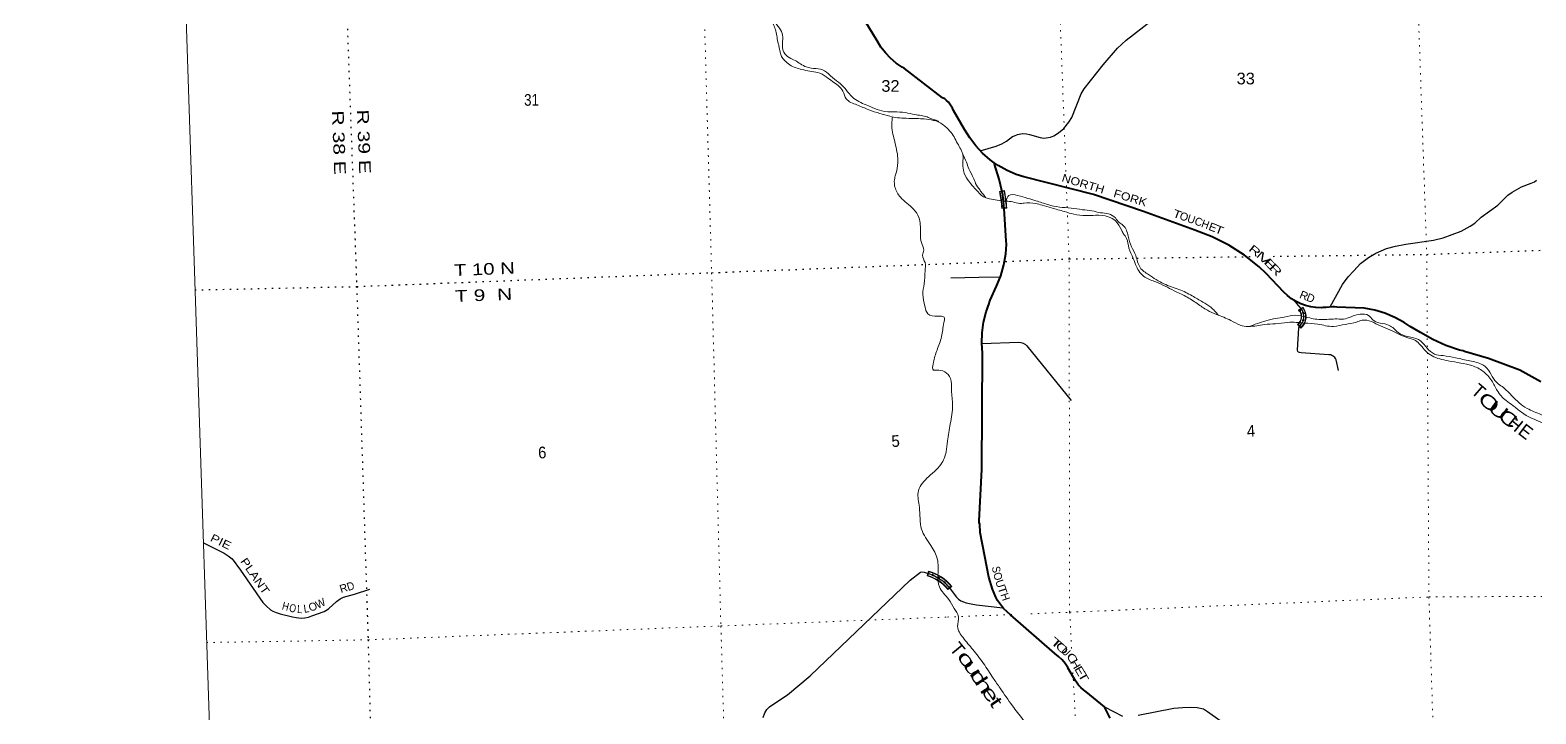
# Model space of a CAD drawing. Header units: feet. Extents: x 757852 to 1040949, y -536576 to -344549.
# Drawn here: x 757852 to 780438, y -435106 to -424848 of the extents above; entities that cross this region are included whole.
import ezdxf
from ezdxf.enums import TextEntityAlignment as Align

# ---------------------------------------------------------------- set-up
doc = ezdxf.new("R2010")
doc.units = ezdxf.units.FT
doc.header["$LTSCALE"] = 70
doc.header["$PDMODE"] = 32
doc.header["$PDSIZE"] = 35
doc.linetypes.add('DOTTED', pattern=[1.5, 0.3, -1.2])
for name, color, linetype, lineweight in [('26', 7, 'Continuous', 40), ('29', 7, 'Continuous', 25), ('31', 7, 'Continuous', 13), ('39', 7, 'Continuous', 13), ('4', 7, 'Continuous', 13), ('6', 7, 'DOTTED', 25), ('61', 7, 'Continuous', 13), ('7', 7, 'DOTTED', 13)]:
    doc.layers.add(name, color=color, linetype=linetype, lineweight=lineweight)
for name, color, linetype in [('27', 7, 'Continuous'), ('30', 7, 'Continuous'), ('41', 7, 'Continuous')]:
    doc.layers.add(name, color=color, linetype=linetype)

msp = doc.modelspace()

# ---------------------------------------------------------------- linework, layer by layer
at = {"layer": '26'}
for points in [[(772311.23, -426837.04), (772251.47, -426795.05), (772138.34, -426696.4), (772036.15, -426586.46), (771946.01, -426466.45), (771868.91, -426337.67), (771701.09, -426055.73), (771699.96, -426052.42), (771686.24, -426018.72), (771669.08, -425986.65), (771648.66, -425956.54), (771625.2, -425928.73), (771598.97, -425903.53), (771570.24, -425881.2), (771539.34, -425862.01), (770968.14, -425423.57), (770934.84, -425404.33), (770843.13, -425342.31), (770758.4, -425271.06), (770681.58, -425191.33), (770613.51, -425104.01), (770554.95, -425010.06), (769421.24, -423141.17)], [(780511.55, -430124.17), (780198.11, -429950.4), (779727.39, -429772.85), (779368.49, -429668.1), (779346.54, -429661.69), (779318.49, -429654.43), (779291.5, -429647.45), (779087.43, -429580.01), (778891.52, -429491.61), (778705.93, -429383.21), (778553.08, -429295.69), (778461.15, -429234.48), (778320.75, -429157.99), (778173.13, -429096.6), (778019.9, -429050.97), (777862.74, -429021.61), (777451.82, -429002.88), (777416.85, -429001.29), (777401.82, -429001.2), (777385.94, -429001.11), (777290.72, -429007.3), (777254.62, -429009.64), (777240.72, -429010.43), (777215.65, -429011.86), (777137.47, -429009.54), (777059.96, -428999.06), (776983.98, -428980.53), (776910.34, -428954.17), (776839.86, -428920.25), (776773.32, -428879.15), (776711.44, -428831.32), (776654.89, -428777.29), (776390.65, -428497.75), (776286.12, -428399.25), (776068.36, -428224.46), (775833.53, -428073.39), (775584.19, -427947.69), (775323.08, -427848.75), (774554.01, -427568.23), (773800.18, -427313.15), (772756.34, -427049.24), (772643.52, -427013.18), (772505.45, -426954.31), (772374.28, -426881.34), (772311.23, -426837.04)], [(772464.32, -427522.77), (772448.33, -427373.5), (772439.86, -427318.41), (772389.64, -427083.82), (772318.15, -426858.84), (772311.23, -426837.04)], [(774052.88, -435172.1), (773968.49, -434998.96), (773694.7, -434774.17), (773694.13, -434773.81), (773652.07, -434744.14), (773613.35, -434710.23), (773578.37, -434672.45), (773547.54, -434631.23), (773533.81, -434608.19), (773516.99, -434583.19), (773502.27, -434558.19), (773416.65, -434412.8), (773415.63, -434411.04), (773376.25, -434351.12), (773330.82, -434295.64), (773279.84, -434245.21), (773223.87, -434200.39), (772559.64, -433619.38), (772507.12, -433576.88), (772453.64, -433524.03), (772405.99, -433465.87), (772364.67, -433403.05), (772338.93, -433356.39), (772289.44, -433232.26), (772231.94, -433053.12), (772144.21, -432588.49), (772131.36, -432537.27), (772104.54, -432386.01), (772095.6, -432260.05), (772088, -432235.05), (772089.31, -432210.05), (772129.65, -431440.66), (772137.77, -429692.4), (772127.49, -429546.26), (772132.32, -429387.2), (772153.75, -429229.51), (772191.54, -429074.93), (772236.24, -428950.34), (772241.27, -428925.34), (772252.57, -428900.34), (772347.15, -428691.19), (772348.94, -428687.36), (772411.58, -428531.94), (772457.64, -428370.83), (772486.6, -428205.78), (772496.42, -428063.7), (772497.08, -428054.14), (772494.62, -428013.7), (772464.32, -427522.77)]]:
    msp.add_lwpolyline(points, dxfattribs=at)
at = {"layer": '29'}
for p, q in [((772133.32, -429551.8), (772677, -429531.05)), ((772802.55, -429585.49), (773469.65, -430403.7))]:
    msp.add_line(p, q, dxfattribs=at)
for points in [[(772101.76, -426658.63), (772341.78, -426588.14), (772426.54, -426555.53), (772498.25, -426516.39), (772587.9, -426446.28), (772615.6, -426431.59), (772662.06, -426414.48), (772735.41, -426401.43), (772797.34, -426403.06), (772843.79, -426412.03), (773000.25, -426457.69), (773049.97, -426466.66), (773089.9, -426465.84), (773155.91, -426453.61), (773208.88, -426431.59), (773275.71, -426390.83), (773358.02, -426323.16), (773432.17, -426231.03), (773476.18, -426157.64), (773619.61, -425805.42), (773663.62, -425728.79), (773945.58, -425368.4), (774160.73, -425120.54), (774291.11, -424996.61), (774669.25, -424709.62)], [(777351.2, -429000.91), (777537.89, -428665.59), (777621.01, -428549.81), (777707.4, -428456.86), (777806.81, -428350.87), (777929.06, -428261.18), (778038.25, -428194.33), (778196.36, -428124.21), (778331.63, -428086.7), (778489.73, -428058.98), (778900.46, -428000.28), (779045.51, -427966.04), (779317.7, -427863.3), (779454.61, -427791.56), (779519.8, -427745.89), (779617.6, -427654.58), (779865.34, -427471.95), (780015.29, -427321.93), (780080.47, -427279.52), (780223.91, -427198), (780367.34, -427145.82), (780416.23, -427122.98), (780445.56, -427096.89)], [(771661.63, -428565.73), (772083.35, -428552.43), (772413.03, -428549.38)], [(777479.26, -429954.37), (777440.89, -429792.33), (777433.96, -429775.62), (777423.77, -429761.34), (777398.11, -429739.74), (777377.32, -429727.1), (777362.65, -429721.39), (777331.28, -429716.91), (776915.67, -429690.82), (776892.85, -429685.92), (776876.55, -429679.41), (776867.58, -429669.62), (776863.51, -429651.69), (776883.07, -429315.77), (776889.59, -429299.47), (776902.63, -429279.9), (776934.82, -429232.2), (776945.41, -429214.26), (776953.16, -429188.58), (776956.82, -429162.08), (776956.42, -429139.66), (776950.3, -429092.78), (776931.97, -429046.72), (776917.3, -429022.26), (776845.59, -428945.62), (776798.1, -428894.46)], [(772677, -429531.05), (772714.71, -429535.09), (772744.86, -429544.87), (772779.91, -429565.26), (772802.55, -429585.49)], [(760453.6, -432541.82), (760764.51, -432693.53), (760823.5, -432732.46), (760879.98, -432778.92), (761005.49, -432949.7), (761340.62, -433433.16), (761392.07, -433487.15), (761458.6, -433543.66), (761493.75, -433563.75), (761542.69, -433582.59), (761604.2, -433603.94), (761787, -433651.6), (761842.77, -433660.51), (761880.23, -433664.64), (761926.68, -433668.4), (761970.7, -433664.21), (762027.12, -433652.76), (762078.24, -433636.09), (762260.62, -433567.52), (762313.35, -433539.89), (762332.18, -433526.08), (762446.38, -433421.85), (762500.36, -433380.42), (762551.82, -433356.56), (762607.05, -433338.98), (762717.49, -433311.35), (762948.44, -433236.01)], [(771207.49, -432981), (771227.89, -432975.31), (771260.49, -432981.83), (771357.46, -433010.37), (771418.58, -433034.01), (771484.59, -433072.33), (771544.08, -433109.02), (771588.9, -433153.86), (771654.09, -433228.87), (771747.81, -433355.24), (771777.96, -433385.41), (771811.37, -433409.06), (771852.12, -433425.36), (771892.05, -433437.59), (771966.21, -433454.71), (772048.51, -433470.2), (772442.93, -433515.86)], [(768847.5, -435159.5), (768873.59, -435091.03), (768902.92, -435042.12), (768942.04, -434999.72), (768990.92, -434963.83), (769212.58, -434820.33), (769551.58, -434533.35), (771051.03, -433098.4), (771207.49, -432981)], [(773968.49, -434998.96), (774235.75, -435139.24)], [(774470.45, -435126.2), (775005.05, -435021.84), (775135.44, -435008.79), (775260.94, -435003.9), (775357.1, -435008.79), (775453.26, -435029.99), (775513.57, -435067.49), (775891.7, -435341.44)]]:
    msp.add_lwpolyline(points, dxfattribs=at)
at = {"layer": '29', "linetype": 'DOTTED', "lineweight": 100}
for centre, radius, start, end in [((776759.93, -429144.26), 197.19, 310.12246, 37.19696), ((771150.3, -433613.24), 638.16, 38.60582, 74.57862)]:
    msp.add_arc(centre, radius, start, end, dxfattribs=at)
at = {"layer": '31'}
for p, q in [((776885, -429049.05), (776945, -429004.05)), ((776896.09, -429050.73), (776943.32, -429015.31)), ((776910.23, -429321.24), (776860.45, -429265.1)), ((776910.93, -429309.97), (776871.78, -429265.82)), ((771309.14, -433036.55), (771329.5, -432964.36)), ((771319, -433031.02), (771335.02, -432974.23)), ((771676.23, -433193.06), (771617.88, -433240.18)), ((771664.97, -433191.86), (771619.07, -433228.93))]:
    msp.add_line(p, q, dxfattribs=at)
for centre, radius, start, end in [((776759.92, -429144.26), 157.19, 309.75573, 37.2788), ((776759.92, -429144.26), 165.19, 312.61847, 34.48354), ((776759.92, -429144.26), 232.19, 310.33938, 37.14701), ((776759.92, -429144.26), 224.19, 312.34085, 35.11209), ((771150.3, -433613.23), 673.16, 38.60571, 74.5785), ((771150.3, -433613.23), 665.16, 39.30816, 73.87702), ((771150.3, -433613.24), 598.16, 38.60586, 74.57865), ((771150.3, -433613.24), 606.16, 39.34588, 73.84088)]:
    msp.add_arc(centre, radius, start, end, dxfattribs=at)
msp.add_point((776896.09, -429050.73), dxfattribs=at)
at = {"layer": '39'}
msp.add_line((770789.34, -426127.7), (770789.27, -426128.22), dxfattribs=at)
for points in [[(764555.74, -420060.31), (764655, -420158.05), (764734, -420228.05), (764862, -420331.05), (764943, -420404.05), (765067, -420521.05), (765148, -420618.05), (765257, -420707.05), (765402, -420809.05), (765511, -420891.05), (765679, -421006.05), (765849, -421121.05), (766025, -421229.05), (766183, -421335.05), (766381, -421456.05), (766511, -421565.05), (766632, -421664.05), (766787, -421790.05), (766965, -421900.05), (766971, -421902.05), (767034, -421949.05), (767130, -422045.05), (767235, -422171.05), (767347, -422343.05), (767458, -422523.05), (767571, -422713.05), (767685, -422875.05), (767804, -423046.05), (767894, -423173.05), (768005, -423301.05), (768158, -423442.05), (768274, -423594.05), (768421, -423817.05), (768511, -423949.05), (768622, -424121.05), (768705, -424228.05), (768809, -424312.05), (768914, -424442.05), (768976, -424569.05), (769036, -424746.05), (769109, -424845.05), (769141, -424954.05), (769138, -425029.05), (769157, -425181.05), (769239, -425261.05), (769326, -425304.05), (769493, -425401.05), (769641, -425426.05), (769767, -425458.05), (769886, -425560.05), (770007, -425655.05), (770092, -425743.05)], [(768192.06, -423613.88), (768247.19, -423675.72), (768331, -423792.56), (768418.91, -423911.22), (768529.01, -424075.13), (768613.99, -424173.82), (768686.29, -424259), (768752.47, -424342.46), (768832.81, -424471.53), (768891.24, -424561.37), (768928.59, -424630.06), (769000.91, -424759.49), (769030.69, -424838.58), (769051.08, -424932.18), (769069.56, -425027.88), (769084.27, -425085.54), (769102.66, -425179.23), (769123.77, -425244.64), (769168.68, -425302.92), (769248.17, -425369.67), (769424.27, -425438.03), (769548.17, -425464.53), (769663.66, -425483.37), (769793.42, -425549.83), (769887.05, -425617.95), (769974.29, -425678.31), (770042.67, -425765.69), (770094.18, -425879.99), (770253.14, -425969.25), (770431.52, -426043.54), (770596.94, -426098.31), (770745.65, -426139.76), (770863.34, -426162.52), (770994.44, -426170.59), (771147.51, -426175.64), (771264.38, -426180.34), (771404.14, -426202.09), (771473.48, -426223.05), (771550.14, -426271.83), (771665.96, -426385.19), (771724.3, -426473.03), (771775.07, -426571.27), (771823.28, -426657.56), (771841.74, -426709.01), (771844.87, -426777.26), (771843.17, -426827.62), (771845.22, -426916.02), (771898.39, -427066.45), (771964.85, -427155.93), (772037.14, -427241.11), (772075.11, -427279.6), (772111.07, -427318.18), (772169.11, -427355.75), (772244.66, -427380.44), (772358.15, -427399.38), (772492.03, -427415.91)], [(770092, -425743.05), (770187, -425854.05), (770392, -425971.05), (770484, -426007.05), (770629, -426061.05), (770811, -426076.05), (770980, -426085.05), (771123, -426116.05), (771216, -426128.05), (771307.33, -426149.65)], [(770786.04, -426152.19), (770780.35, -426194.49), (770781.52, -426351.32), (770809.14, -426470.74), (770834.1, -426576.2), (770860.07, -426703.74), (770867.98, -426832.1), (770834.33, -427018.69), (770817.49, -427089.86), (770824.85, -427206.18), (770906.02, -427353.32), (771103.34, -427533.34), (771183.59, -427660.4), (771204.54, -427766.04), (771208.99, -427906.63), (771220.83, -428032.81), (771256.28, -428147.84), (771239.72, -428225.04), (771274.99, -428336.06), (771276.7, -428460.68), (771261.57, -428656.48), (771242.49, -428810.22), (771272.87, -428989.85), (771318.36, -429104.43), (771468.71, -429137.76), (771559.95, -429153.69), (771550.97, -429264.73), (771537.71, -429369.93), (771482.81, -429575.6), (771417.04, -429763.66), (771397.21, -429857.09), (771401.36, -429947.41), (771445.69, -429949.4), (771571.5, -429973.8), (771658.58, -430074.4), (771672.73, -430250.76), (771689.08, -430475.28), (771653.74, -430756.48), (771613.19, -431011.78), (771592.48, -431173.64), (771514.67, -431362.25), (771303.05, -431571.08), (771171.98, -431782.25), (771190.15, -432002.67), (771223.63, -432337.04), (771363.6, -432582.04), (771459.12, -432778.8), (771468.43, -433021.84)], [(771307.33, -426149.65), (771372, -426178.05), (771440, -426199.05), (771480, -426222.05)], [(771838, -426698.05), (771897.63, -426831.16), (771932.25, -426928.13), (771998.64, -427059.84), (772034.81, -427146.69), (772099.91, -427250.31), (772138.34, -427298.83), (772183.63, -427361.6)], [(772493.2, -427415.94), (772529.89, -427329.15), (772664.63, -427329.01), (772815.44, -427372.38), (772937.8, -427409.01), (773119.36, -427465.04), (773290.06, -427503.48), (773465.68, -427517.55), (773635.73, -427541.94), (773779.33, -427559.49), (773909.34, -427587.73), (774026.75, -427604.47), (774130.05, -427664.1), (774185.55, -427733.96), (774247.88, -427777.36), (774321.58, -427936.91), (774373.2, -428097.46), (774435.67, -428231.37), (774502.27, -428411.35), (774627.76, -428516.23), (774859.35, -428654.45), (775084.45, -428738.67), (775281.91, -428834.2), (775441.05, -428927.48), (775561.33, -429006.44), (775673, -429118.05)], [(772492.03, -427415.91), (772541.98, -427417.1), (772746.43, -427445.94), (772760.38, -427443.29), (772935.63, -427449.33), (773031.33, -427475.11), (773171.93, -427514.93), (773365.54, -427570.42), (773506.14, -427610.23), (773686.04, -427630.14), (773834.64, -427625.34), (774024.67, -427646.8), (774132.17, -427710.26), (774220.73, -427842.97), (774249.4, -427897.98), (774299.16, -427974.14), (774333.9, -428117.37), (774399.39, -428273.26), (774445.06, -428391.85), (774573.13, -428552.92), (774739.38, -428625.76), (775010.93, -428758.13), (775185.76, -428842.63), (775359.69, -428951.32), (775511.08, -429050.98), (775646.68, -429113.15), (775862.01, -429203.85), (776001.99, -429273.86), (776251.76, -429282.53), (776363.5, -429263.32), (776534, -429253.5), (776714.06, -429233.17), (776972.36, -429243.63)], [(776135, -429295.05), (776387.19, -429209.94), (776538.33, -429172.84), (776662.11, -429153.09), (776837.8, -429124.92), (776990.97, -429154.21)], [(776990.97, -429154.21), (777208.84, -429190.37), (777457.79, -429180.97), (777580.39, -429179.37), (777695.04, -429135.9), (777800.48, -429110.95), (777927.93, -429127.23), (777993.46, -429196.64), (778140.73, -429250.23), (778255.05, -429287.23), (778388.75, -429395.74), (778560.37, -429454.25), (778707.73, -429509.85), (778805.3, -429620.02), (778915.91, -429707.48), (779045.74, -429731.69), (779232.22, -429763.37), (779449.63, -429811.73), (779641.32, -429869.32), (779749.03, -429981.04), (779820.97, -430102.45), (779969.46, -430226.38), (780083.18, -430337.83), (780304.86, -430522.77), (780520.39, -430617.48), (780749.42, -430743.75), (781003.93, -430899.03), (781158.87, -430988.47), (781283.9, -431083.31), (781400.14, -431171.92), (781411.55, -431194.76), (781434.27, -431240.45)], [(776968.98, -429243.37), (777167.73, -429258.63), (777400.65, -429294.22), (777580.16, -429261.85), (777747.54, -429228.03), (777830.72, -429200.08), (777970.39, -429219.82), (778106.17, -429286.01), (778249.61, -429343.79), (778371.15, -429406.61)], [(778371.15, -429406.61), (778500.17, -429457.01), (778631.1, -429505.32), (778706.58, -429572.25), (778785.17, -429663.19), (778880.99, -429735.22), (779121.68, -429808.67), (779310.26, -429842.26), (779478.95, -429880.79), (779643.74, -429965.76), (779775, -430108.58), (779858.18, -430255.62), (779989.81, -430406.47), (780093.75, -430480.15), (780221.06, -430580.92), (780533.95, -430737.54), (780708.69, -430820.04), (780939.82, -430948.23), (781287.75, -431123.36), (781478.59, -431293.62), (781582.21, -431447.77), (781708.37, -431610.94), (781919.83, -431792.33), (782077.61, -431899.74), (782231.2, -432003.33), (782377.1, -432071.06), (782509.69, -432155.49), (782774.23, -432310.31), (783123.18, -432507.51), (783301.75, -432585.82), (783524.12, -432698.32), (783659.16, -432748.44), (783791.26, -432778.59), (783980.65, -432786), (784110.22, -432848.45), (784433.4, -432966.38), (784616.74, -433104.81), (784769.52, -433234.57), (784921.74, -433352.3), (785095.35, -433541.46), (785290.08, -433665.28), (785475.5, -433761.37), (785622.42, -433851.18), (785725.53, -433906.79), (785847.98, -433945.43), (785971.5, -433963.9), (786163.1, -434019.48), (786280.82, -434086.5), (786365.36, -434219.39), (786429.12, -434381.4), (786509.76, -434560.74), (786557.88, -434645.03), (786660.58, -434779.1), (786763.16, -434866.92), (786927.43, -434984.1), (787009.16, -435143.27), (787051.99, -435243.89), (787107.26, -435396.23), (787163.04, -435472.12), (787165.52, -435476.15)], [(771468.4, -433021.18), (771490.54, -433199.75), (771631.95, -433388.37), (771714.58, -433523.37), (771776.67, -433649.25), (771763.25, -433794.68), (771845.35, -433961.89), (771992.31, -434140.19), (772152.7, -434348.06), (772297.59, -434568.7), (772401.02, -434718.84), (772586.17, -434983.9), (772740.35, -435188.02), (772902.22, -435428), (773022.56, -435639.71), (773065.44, -435828.83), (773117.92, -436051.7), (773228.76, -436231.66), (773387.81, -436322.93), (773564.1, -436395.3), (773676.14, -436426.37), (773862.36, -436496.27), (773983.4, -436635.54), (774127.36, -436836.11), (774262.13, -437055.21), (774279.2, -437251.54), (774251.06, -437469.8)]]:
    msp.add_spline(points, degree=3, dxfattribs=at)
at = {"layer": '4'}
for points in [[(1039242.56, -525836.22), (1018370.82, -526769.91), (986566.33, -528148.83), (954759.98, -529484.01), (922951.82, -530775.43), (891141.91, -532023.1), (859330.32, -533227.02), (827517.11, -534387.17), (795702.32, -535503.56), (763886.04, -536576.2), (757851.71, -353854.74), (789416.66, -352790.58), (820980.12, -351683.01), (852542.04, -350532.02), (884102.33, -349337.62), (915660.96, -348099.8), (947217.84, -346818.58), (978772.94, -345493.96), (1000559.5, -344549.37)], [(1039242.56, -525836.22), (1018370.82, -526769.91), (986566.33, -528148.83), (954759.98, -529484.01), (922951.82, -530775.43), (891141.91, -532023.1), (859330.32, -533227.02), (827517.11, -534387.17), (795702.32, -535503.56), (763886.04, -536576.2), (757851.71, -353854.74)]]:
    msp.add_lwpolyline(points, dxfattribs=at)
at = {"layer": '6'}
msp.add_line((774451.98, -428268.16), (776169.59, -428246.08), dxfattribs=at)
for points in [[(762121.59, -409859.9), (762220.39, -412706.41), (762362.93, -418038.08), (762557.29, -423359.33), (762750.28, -428694.72), (762921.54, -433994.9), (763057.72, -439363.06), (763085.65, -440123.03)], [(776497.15, -428241.87), (778800.92, -428212.26), (784099.48, -428021.62), (789436.37, -427833.26), (791991.65, -427678.33)], [(760323.45, -428746.04), (762750.28, -428694.72), (768074.2, -428486.83), (773436.43, -428281.21), (774402.01, -428268.8)]]:
    msp.add_lwpolyline(points, dxfattribs=at)
at = {"layer": '61'}
for p, q in [((772392.87, -427268.33), (772466.64, -427252.73)), ((772402.46, -427274.47), (772460.22, -427262.26)), ((772501.93, -427518.79), (772427.08, -427523.64)), ((772493.21, -427511.33), (772434.31, -427515.15))]:
    msp.add_line(p, q, dxfattribs=at)
for centre, radius, start, end in [((769668.01, -427758.82), 2769.02, 4.86211, 10.20601), ((769668.01, -427758.82), 2777.02, 5.03403, 10.04459), ((769668.01, -427758.83), 2836.02, 5.00645, 10.08409), ((769668.01, -427758.83), 2844.02, 4.85453, 10.25049)]:
    msp.add_arc(centre, radius, start, end, dxfattribs=at)
at = {"layer": '7'}
for p, q in [((773407.71, -427510.1), (773395.43, -427180.64)), ((771610.92, -433652.91), (772610.14, -433613.62))]:
    msp.add_line(p, q, dxfattribs=at)
for points in [[(767055.17, -399305.86), (767130.06, -401869.26), (767358.71, -407192.96), (767545.66, -412484.38), (767769.5, -417834.45), (767923.72, -423157.53), (768074.2, -428486.83), (768213.26, -433786.48), (768368.56, -439089.4), (768549.76, -444387.12), (768566.17, -444993.12)], [(773387.57, -426969.31), (773238.98, -422980.22), (773067.74, -417724.28), (772875.76, -412410.97), (772715.53, -407088.16), (772502.81, -401717.47), (772378.17, -399127.67)], [(777932.06, -403840.75), (778032.34, -406900.71), (778227.98, -412250.06), (778418.6, -417577.51), (778615.58, -422868.47), (778800.92, -428212.26), (778810.02, -429622.04)], [(773473.92, -434124.23), (773444.76, -433580.81), (773436.43, -428281.21), (773410.5, -427585.14)], [(778810.42, -429684.03), (778834.08, -433351.83), (779008.36, -438848.99), (779138.47, -444128.93), (779158.44, -444637.35)], [(772860.93, -433603.76), (773444.76, -433580.81), (778834.08, -433351.83), (784204.43, -433322.84), (784859, -433306.06)], [(760498.14, -434035.68), (762921.54, -433994.9), (768213.26, -433786.48), (771610.92, -433652.91)], [(773853.8, -444816.14), (773846.44, -444242.83), (773725.18, -438805.59), (773492.07, -434462.31)]]:
    msp.add_lwpolyline(points, dxfattribs=at)

# ---------------------------------------------------------------- texts
at = {"layer": '27', "width": 1.15}
msp.add_text('NORTH   FORK', height=120, rotation=343.305, dxfattribs=at).set_placement((773316.59, -427114.77))
at = {"layer": '27'}
for s, rotation, width, p in [('T', 339.214, 1.3, (775037.79, -427665.78)), ('H', 340.109, 0.95, (775460.41, -427817.88)), ('E', 339.583, 1.1, (775572.86, -427862.06)), ('T', 339.283, 1.3, (775667.87, -427900.64)), ('R', 321.026, 1.5, (776185.07, -428203.28)), ('I', 319.324, 1.25, (776256.22, -428262.24)), ('V', 317.46, 1.75, (776325.95, -428322.53)), ('E', 314.085, 1.8, (776412.7, -428404.69)), ('R', 314.13, 1.65, (776492.05, -428483.54)), ('R', 337.287, 1.05, (776937.02, -428883.95)), ('S', 280.693, 0.9, (772286.45, -432950.38)), ('O', 287.795, 0.95, (772312.67, -433060.25)), ('T', 287.737, 1.2, (772381.15, -433266.7)), ('H', 288.335, 0.95, (772422.44, -433368.78)), ('T', 318.823, 1.9, (773207.84, -434091.19)), ('O', 316.823, 1.55, (773289.57, -434164.55)), ('C', 307.312, 1.45, (773436.5, -434309.14)), ('H', 300.494, 1.2, (773480.82, -434387.63)), ('E', 300.494, 1.35, (773546.87, -434492.86)), ('T', 298.933, 1.5, (773598.63, -434578.66))]:
    msp.add_text(s, height=120, rotation=rotation, dxfattribs=dict(at, width=width)).set_placement(p, align=Align.CENTER)
for s, rotation, p in [('O', 339.956, (775140.49, -427702.05)), ('U', 341.557, (775252.08, -427740.63)), ('C', 340.939, (775361.07, -427778.64)), ('D', 339.227, (777039.53, -428923.74)), ('U', 287.737, (772345.52, -433169.85)), ('U', 315.313, (773346.32, -434211.63))]:
    msp.add_text(s, height=120, rotation=rotation, dxfattribs=at).set_placement(p, align=Align.CENTER)
at = {"layer": '30'}
for s, rotation, width, p in [('PIE', 333.99, 1.25, (760687.33, -432577.51)), ('PLANT', 304.729, 1.2, (761175.79, -433072.5)), ('D', 17.046, 0.95, (762676.16, -433246.74)), ('H', 345.387, 0.85, (761669.06, -433549.55)), ('W', 25.105, 0.95, (762232.22, -433500.96)), ('O', 348.887, 0.8, (761779.68, -433579.31)), ('L', 357.372, 0.8, (761891.5, -433593.8)), ('L', 8.654, 0.95, (762004.98, -433583.87))]:
    msp.add_text(s, height=120, rotation=rotation, dxfattribs=dict(at, width=width)).set_placement(p, align=Align.CENTER)
for s, rotation, p in [('R', 17.657, (762571.07, -433276.98)), ('O', 20.605, (762113.13, -433553.42))]:
    msp.add_text(s, height=120, rotation=rotation, dxfattribs=at).set_placement(p, align=Align.CENTER)
at = {"layer": '41'}
for s, rotation, p in [('T', 319.148, (779512.1, -430336.59)), ('H', 320.824, (780066.86, -430831.03)), ('E', 322.723, (780225.49, -430950.61)), ('T', 309.442, (771684.21, -434196.77))]:
    msp.add_text(s, height=200, rotation=rotation, dxfattribs=at).set_placement(p, align=Align.CENTER)
for s, rotation, width, p in [('O', 319.534, 1.5, (779669.78, -430507.35)), ('U', 324.357, 1.5, (779817.84, -430631.55)), ('C', 321.96, 1.55, (779965.63, -430754.32)), ('o', 308.412, 1.75, (771821.09, -434349.72)), ('u', 306.894, 1.85, (771912.92, -434479.38)), ('c', 303.446, 1.8, (771992.85, -434601.31)), ('h', 303.139, 1.65, (772075.84, -434728.74)), ('e', 304.622, 1.65, (772177.44, -434863.35)), ('t', 304.819, 1.55, (772261.11, -434986.28))]:
    msp.add_text(s, height=200, rotation=rotation, dxfattribs=dict(at, width=width)).set_placement(p, align=Align.CENTER)
at = {"layer": '6'}
for s, rotation, width, p in [('R 38 E', 272.072, 1.35, (762379.66, -426056.27)), ('R 39 E', 272.072, 1.35, (762754.42, -426042.72)), ('T 10 N', 2.236, 1.3, (764213, -428537.53)), ('T 9  N', 2.236, 1.35, (764226.98, -428926.16))]:
    msp.add_text(s, height=175, rotation=rotation, dxfattribs=dict(at, width=width)).set_placement(p)
at = {"layer": '7'}
for s, width, p in [('33', 1.05, (775949.14, -425661.74)), ('32', 1.05, (770619.94, -425773.19)), ('31', 0.85, (765262.01, -425982.34))]:
    msp.add_text(s, height=175, dxfattribs=dict(at, width=width)).set_placement(p)
at = {"layer": '7', "width": 0.95}
for s, p in [('5', (770776.22, -431102.9)), ('4', (776106.63, -430950.92)), ('6', (765475.7, -431274.51))]:
    msp.add_text(s, height=175, rotation=2.625, dxfattribs=at).set_placement(p)

doc.saveas('drawing.dxf')
